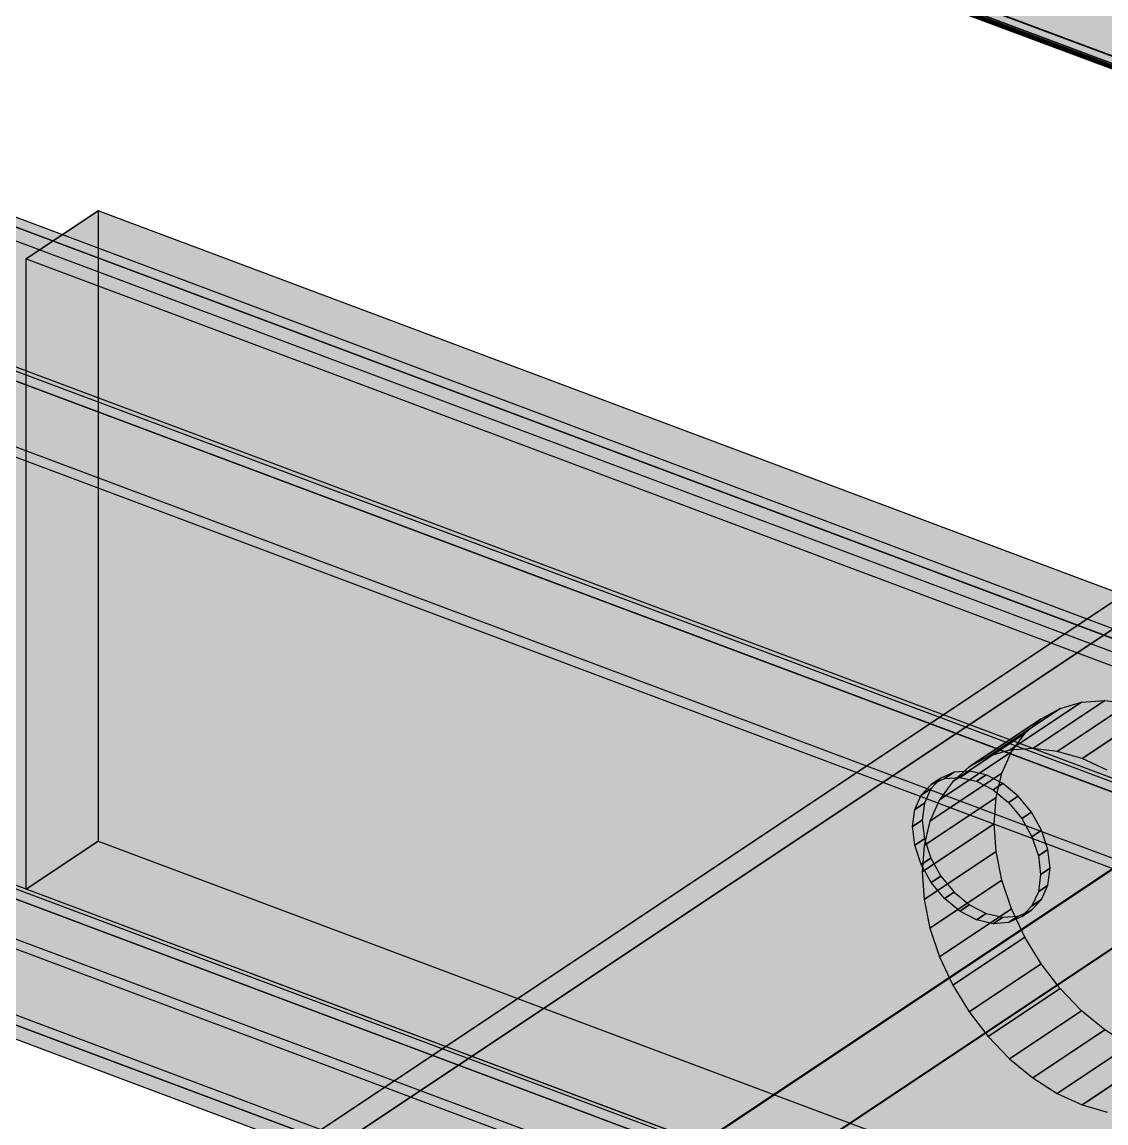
# Model space of a CAD drawing. Header units: millimetres. Extents: x 50 to 612415, y 2 to 4150.
# Drawn here: x 471015.6 to 471155.3, y 2335 to 2476.9 of the extents above; entities that cross this region are included whole.
import ezdxf

# ---------------------------------------------------------------- set-up
doc = ezdxf.new("R2010")
doc.units = ezdxf.units.MM
doc.layers.add('HATCH', color=8, linetype='Continuous', lineweight=9)
doc.layers.add('OUTLINE', color=7, linetype='Continuous', lineweight=25)

msp = doc.modelspace()

# ---------------------------------------------------------------- hatches: boundary and pattern name
at = {"layer": 'HATCH', "true_color": 0x617c87}
for points in [[(470350.029, 2701.013), (471929.636, 2108.661), (471928.399, 2107.836), (470348.792, 2700.189)], [(470348.792, 2700.189), (471928.399, 2107.836), (471911.08, 2096.291), (470331.474, 2688.643)], [(471928.399, 2106.051), (470348.792, 2698.403), (470331.474, 2686.858), (471911.08, 2094.505)], [(470332.711, 2687.682), (471912.317, 2095.33), (471911.08, 2094.505), (470331.474, 2686.858)], [(470624.077, 2686.589), (470610.054, 2677.241), (472079.439, 2126.221), (472093.462, 2135.57)], [(470611.164, 2675.486), (470625.186, 2684.834), (472092.352, 2134.647), (472078.329, 2125.299)], [(471923.381, 2081.361), (470321.647, 2682.011), (470320.41, 2681.186), (471922.144, 2080.536)], [(470409.984, 2592.43), (471867.207, 2045.972), (471849.888, 2034.426), (470392.666, 2580.885)], [(470393.903, 2591.53), (471851.125, 2045.071), (471849.888, 2044.246), (470392.666, 2590.705)], [(471868.444, 2045.011), (470411.221, 2591.47), (470409.984, 2590.645), (471867.207, 2044.186)], [(471867.207, 2044.186), (470409.984, 2590.645), (470392.666, 2579.099), (471849.888, 2032.641)], [(471851.125, 2035.251), (470393.903, 2581.709), (470392.666, 2580.885), (471849.888, 2034.426)], [(471141.967, 2378.735), (471139.832, 2379.84), (471138.595, 2379.015), (471140.73, 2377.911)], [(471145.664, 2375.038), (471143.956, 2377.098), (471142.719, 2376.273), (471144.427, 2374.214)], [(471134.001, 2366.787), (471135.709, 2364.727), (471134.472, 2363.903), (471132.764, 2365.962)], [(471137.698, 2363.09), (471139.832, 2361.985), (471138.595, 2361.16), (471136.461, 2362.265)]]:
    msp.add_hatch(color=145, dxfattribs=at).paths.add_polyline_path(points)
at = {"layer": 'HATCH', "true_color": 0x5b747f}
for points in [[(470350.029, 2691.193), (470350.029, 2701.013), (471929.636, 2108.661)], [(471928.399, 2107.836), (470348.792, 2700.189), (470348.792, 2690.368)], [(470348.792, 2698.403), (470348.792, 2700.189), (471928.399, 2107.836)], [(471928.399, 2106.051), (470348.792, 2698.403), (471928.399, 2107.836)], [(470599.076, 2692.379), (470608.991, 2676.698), (472078.524, 2125.623), (472088.439, 2133.868)], [(470609.918, 2677.317), (470600.003, 2692.998), (472089.366, 2134.486), (472079.451, 2126.242)], [(471131.586, 2374.005), (470340.446, 2684.655), (470350.029, 2691.193)], [(471131.867, 2376.21), (471131.586, 2374.005), (470350.029, 2691.193)], [(471132.69, 2378.055), (471131.867, 2376.21), (470350.029, 2691.193)], [(471134.001, 2379.412), (471132.69, 2378.055), (470350.029, 2691.193)], [(471135.709, 2380.19), (471134.001, 2379.412), (470350.029, 2691.193)], [(471137.698, 2380.336), (471135.709, 2380.19), (470350.029, 2691.193)], [(471139.832, 2379.84), (471137.698, 2380.336), (470350.029, 2691.193)], [(471139.832, 2379.84), (470350.029, 2691.193), (471929.636, 2108.661)], [(470348.792, 2690.368), (470339.209, 2683.83), (471130.349, 2373.18)], [(470348.792, 2690.368), (471130.349, 2373.18), (471130.63, 2375.386)], [(470348.792, 2690.368), (471130.63, 2375.386), (471131.453, 2377.23)], [(470348.792, 2690.368), (471131.453, 2377.23), (471132.764, 2378.587)], [(470348.792, 2690.368), (471132.764, 2378.587), (471134.472, 2379.366)], [(470348.792, 2690.368), (471134.472, 2379.366), (471136.461, 2379.512)], [(470348.792, 2690.368), (471136.461, 2379.512), (471138.595, 2379.015)], [(471928.399, 2107.836), (470348.792, 2690.368), (471138.595, 2379.015)], [(471911.08, 2096.291), (470331.474, 2688.643), (470331.474, 2686.858)], [(470332.711, 2682.326), (470332.711, 2687.682), (471912.317, 2089.973)], [(470332.711, 2687.682), (471912.317, 2095.33), (471912.317, 2089.973)], [(471911.08, 2089.149), (470331.474, 2686.858), (470331.474, 2681.501)], [(471911.08, 2089.149), (471911.08, 2094.505), (470331.474, 2686.858)], [(471911.08, 2096.291), (470331.474, 2686.858), (471911.08, 2094.505)], [(471132.764, 2365.962), (470339.209, 2683.83), (470973.658, 2428.636)], [(471132.764, 2365.962), (471131.453, 2368.302), (470339.209, 2683.83)], [(471131.453, 2368.302), (471130.63, 2370.764), (470339.209, 2683.83)], [(471130.63, 2370.764), (471130.349, 2373.18), (470339.209, 2683.83)], [(470974.895, 2429.461), (470340.446, 2684.655), (471134.001, 2366.787)], [(470340.446, 2684.655), (471132.69, 2369.127), (471134.001, 2366.787)], [(470340.446, 2684.655), (471131.867, 2371.589), (471132.69, 2369.127)], [(470340.446, 2684.655), (471131.586, 2374.005), (471131.867, 2371.589)], [(471923.381, 2081.361), (470321.647, 2682.011), (470332.711, 2679.647)], [(470332.711, 2679.647), (470332.711, 2682.326), (471912.317, 2089.973)], [(470331.474, 2678.823), (470320.41, 2681.186), (471922.144, 2080.536)], [(471911.08, 2089.149), (470331.474, 2681.501), (470331.474, 2678.823)], [(471912.317, 2089.973), (471912.317, 2087.295), (470332.711, 2679.647)], [(471912.317, 2087.295), (471923.381, 2081.361), (470332.711, 2679.647)], [(470331.474, 2678.823), (471911.08, 2086.47), (471911.08, 2089.149)], [(470331.474, 2678.823), (471922.144, 2080.536), (471911.08, 2086.47)], [(471868.444, 2045.011), (470411.221, 2591.47), (470411.221, 2605.754)], [(471868.444, 2059.295), (470411.221, 2605.754), (470645.02, 2525.846)], [(471868.444, 2059.295), (471868.444, 2045.011), (470411.221, 2605.754)], [(470409.984, 2604.929), (470409.984, 2590.645), (471867.207, 2044.186)], [(470643.783, 2525.021), (470409.984, 2604.929), (471867.207, 2058.47)], [(470409.984, 2604.929), (471867.207, 2044.186), (471867.207, 2058.47)], [(470393.903, 2591.53), (471851.125, 2045.071), (470393.903, 2582.691)], [(470409.984, 2590.645), (470409.984, 2592.43), (471867.207, 2045.972)], [(470392.666, 2581.867), (471849.888, 2044.246), (470392.666, 2590.705)], [(471867.207, 2044.186), (470409.984, 2590.645), (471867.207, 2045.972)], [(471851.125, 2035.251), (470393.903, 2581.709), (470393.903, 2582.691)], [(471851.125, 2036.233), (471851.125, 2035.251), (470393.903, 2582.691)], [(471851.125, 2045.071), (471851.125, 2036.233), (470393.903, 2582.691)], [(470392.666, 2581.867), (470392.666, 2580.885), (471849.888, 2034.426)], [(470392.666, 2581.867), (471849.888, 2034.426), (471849.888, 2035.408)], [(470392.666, 2581.867), (471849.888, 2035.408), (471849.888, 2044.246)], [(471849.888, 2034.426), (470392.666, 2580.885), (470392.666, 2579.099)], [(471849.888, 2034.426), (470392.666, 2579.099), (471849.888, 2032.641)], [(471868.444, 2059.295), (470645.02, 2525.846), (470974.895, 2402.143)], [(470973.658, 2401.318), (470643.783, 2525.021), (471867.207, 2058.47)], [(470975.599, 2429.096), (470974.895, 2429.461), (471134.001, 2366.787)], [(471132.764, 2365.962), (470973.658, 2428.636), (470974.362, 2428.272)], [(471132.764, 2365.962), (470974.362, 2428.272), (470975.019, 2427.731)], [(470976.256, 2428.556), (470975.599, 2429.096), (471134.001, 2366.787)], [(470976.819, 2427.876), (470976.256, 2428.556), (471134.001, 2366.787)], [(471132.764, 2365.962), (470975.019, 2427.731), (470975.582, 2427.052)], [(471132.764, 2365.962), (470975.582, 2427.052), (470976.015, 2426.279)], [(470977.252, 2427.104), (470976.819, 2427.876), (471134.001, 2366.787)], [(470977.524, 2426.292), (470977.252, 2427.104), (471134.001, 2366.787)], [(471132.764, 2365.962), (470976.015, 2426.279), (470976.287, 2425.467)], [(471132.764, 2365.962), (470976.287, 2425.467), (470976.379, 2424.67)], [(470977.616, 2425.494), (470977.524, 2426.292), (471134.001, 2366.787)], [(470977.524, 2424.767), (470977.616, 2425.494), (471134.001, 2366.787)], [(471132.764, 2365.962), (470976.287, 2423.942), (470976.015, 2423.333)], [(470976.256, 2423.453), (470976.819, 2423.71), (471134.001, 2366.787)], [(471132.764, 2365.962), (470976.379, 2424.67), (470976.287, 2423.942)], [(470976.819, 2423.71), (470977.252, 2424.158), (471134.001, 2366.787)], [(470977.252, 2424.158), (470977.524, 2424.767), (471134.001, 2366.787)], [(471132.764, 2365.962), (470974.362, 2422.58), (470973.658, 2422.744)], [(470973.658, 2422.744), (470973.658, 2407.21), (471303.533, 2283.507)], [(471134.472, 2363.903), (471132.764, 2365.962), (470973.658, 2422.744)], [(471136.461, 2362.265), (471134.472, 2363.903), (470973.658, 2422.744)], [(471138.595, 2361.16), (471136.461, 2362.265), (470973.658, 2422.744)], [(471138.595, 2361.16), (470973.658, 2422.744), (471633.408, 2159.804)], [(470973.658, 2422.744), (471303.533, 2283.507), (471633.408, 2159.804)], [(471132.764, 2365.962), (470975.019, 2422.629), (470974.362, 2422.58)], [(470974.895, 2423.569), (470975.599, 2423.405), (471134.001, 2366.787)], [(471304.77, 2284.332), (470974.895, 2408.035), (470974.895, 2423.569)], [(470974.895, 2423.569), (471134.001, 2366.787), (471135.709, 2364.727)], [(470974.895, 2423.569), (471135.709, 2364.727), (471137.698, 2363.09)], [(470974.895, 2423.569), (471137.698, 2363.09), (471139.832, 2361.985)], [(471634.645, 2160.629), (470974.895, 2423.569), (471139.832, 2361.985)], [(471634.645, 2160.629), (471304.77, 2284.332), (470974.895, 2423.569)], [(471132.764, 2365.962), (470975.582, 2422.885), (470975.019, 2422.629)], [(471132.764, 2365.962), (470976.015, 2423.333), (470975.582, 2422.885)], [(470975.599, 2423.405), (470976.256, 2423.453), (471134.001, 2366.787)], [(470973.658, 2407.21), (470974.362, 2406.846), (471303.533, 2283.507)], [(470974.362, 2406.846), (470975.019, 2406.305), (471303.533, 2283.507)], [(471304.77, 2284.332), (470975.599, 2407.67), (470974.895, 2408.035)], [(471304.77, 2284.332), (470976.256, 2407.13), (470975.599, 2407.67)], [(471304.77, 2284.332), (470976.819, 2406.45), (470976.256, 2407.13)], [(470975.019, 2406.305), (470975.582, 2405.626), (471303.533, 2283.507)], [(470975.582, 2405.626), (470976.015, 2404.853), (471303.533, 2283.507)], [(471304.77, 2284.332), (470977.252, 2405.678), (470976.819, 2406.45)], [(471304.77, 2284.332), (470977.524, 2404.866), (470977.252, 2405.678)], [(470976.015, 2404.853), (470976.287, 2404.041), (471303.533, 2283.507)], [(470976.287, 2404.041), (470976.379, 2403.244), (471300.811, 2281.582)], [(470976.287, 2404.041), (471300.811, 2281.582), (471300.904, 2282.309)], [(470976.287, 2404.041), (471300.904, 2282.309), (471301.176, 2282.918)], [(470976.287, 2404.041), (471301.176, 2282.918), (471301.609, 2283.366)], [(470976.287, 2404.041), (471301.609, 2283.366), (471302.172, 2283.623)], [(470976.287, 2404.041), (471302.172, 2283.623), (471302.829, 2283.671)], [(470976.287, 2404.041), (471302.829, 2283.671), (471303.533, 2283.507)], [(471302.048, 2282.406), (470977.616, 2404.068), (470977.524, 2404.866)], [(471302.141, 2283.134), (471302.048, 2282.406), (470977.524, 2404.866)], [(471302.413, 2283.743), (471302.141, 2283.134), (470977.524, 2404.866)], [(471302.846, 2284.191), (471302.413, 2283.743), (470977.524, 2404.866)], [(471303.409, 2284.447), (471302.846, 2284.191), (470977.524, 2404.866)], [(471304.066, 2284.496), (471303.409, 2284.447), (470977.524, 2404.866)], [(471304.77, 2284.332), (471304.066, 2284.496), (470977.524, 2404.866)], [(470977.524, 2403.341), (470977.616, 2404.068), (471302.141, 2281.609)], [(470977.616, 2404.068), (471302.048, 2282.406), (471302.141, 2281.609)], [(471300.904, 2280.784), (470976.287, 2402.516), (470976.015, 2401.907)], [(471300.904, 2280.784), (470976.379, 2403.244), (470976.287, 2402.516)], [(471300.904, 2280.784), (471300.811, 2281.582), (470976.379, 2403.244)], [(470976.819, 2402.284), (470977.252, 2402.732), (471302.141, 2281.609)], [(470977.252, 2402.732), (470977.524, 2403.341), (471302.141, 2281.609)], [(471300.904, 2280.784), (470974.362, 2401.154), (470973.658, 2401.318)], [(471301.609, 2279.2), (471301.176, 2279.972), (470973.658, 2401.318)], [(471302.172, 2278.52), (471301.609, 2279.2), (470973.658, 2401.318)], [(471301.176, 2279.972), (471300.904, 2280.784), (470973.658, 2401.318)], [(471302.829, 2277.98), (471302.172, 2278.52), (470973.658, 2401.318)], [(471303.533, 2277.615), (471302.829, 2277.98), (470973.658, 2401.318)], [(471303.533, 2277.615), (470973.658, 2401.318), (471867.207, 2058.47)], [(471300.904, 2280.784), (470975.019, 2401.203), (470974.362, 2401.154)], [(470974.895, 2402.143), (470975.599, 2401.979), (471302.141, 2281.609)], [(470974.895, 2402.143), (471302.413, 2280.797), (471302.846, 2280.024)], [(470974.895, 2402.143), (471302.846, 2280.024), (471303.409, 2279.345)], [(470974.895, 2402.143), (471302.141, 2281.609), (471302.413, 2280.797)], [(470974.895, 2402.143), (471303.409, 2279.345), (471304.066, 2278.804)], [(470974.895, 2402.143), (471304.066, 2278.804), (471304.77, 2278.44)], [(471868.444, 2059.295), (470974.895, 2402.143), (471304.77, 2278.44)], [(471300.904, 2280.784), (470975.582, 2401.459), (470975.019, 2401.203)], [(471300.904, 2280.784), (470976.015, 2401.907), (470975.582, 2401.459)], [(470975.599, 2401.979), (470976.256, 2402.027), (471302.141, 2281.609)], [(470976.256, 2402.027), (470976.819, 2402.284), (471302.141, 2281.609)], [(471141.967, 2378.735), (471139.832, 2379.84), (471929.636, 2108.661)], [(471928.399, 2107.836), (471138.595, 2379.015), (471140.73, 2377.911)], [(471143.956, 2377.098), (471141.967, 2378.735), (471929.636, 2108.661)], [(471928.399, 2107.836), (471140.73, 2377.911), (471142.719, 2376.273)], [(471145.664, 2375.038), (471143.956, 2377.098), (471929.636, 2108.661)], [(471928.399, 2107.836), (471142.719, 2376.273), (471144.427, 2374.214)], [(471131.586, 2374.005), (471131.867, 2371.589), (471130.63, 2370.764), (471130.349, 2373.18)], [(471928.399, 2107.836), (471144.427, 2374.214), (471145.737, 2371.873)], [(471146.974, 2372.698), (471145.664, 2375.038), (471929.636, 2108.661)], [(471147.798, 2370.236), (471146.974, 2372.698), (471929.636, 2108.661)], [(471928.399, 2107.836), (471145.737, 2371.873), (471146.561, 2369.411)], [(471148.079, 2367.82), (471147.798, 2370.236), (471146.561, 2369.411), (471146.842, 2366.995)], [(471148.079, 2367.82), (471147.798, 2370.236), (471929.636, 2108.661)], [(471928.399, 2107.836), (471146.561, 2369.411), (471146.842, 2366.995)], [(471928.399, 2107.836), (471146.842, 2366.995), (471146.561, 2364.79)], [(471147.798, 2365.615), (471148.079, 2367.82), (471929.636, 2108.661)], [(471146.974, 2363.771), (471147.798, 2365.615), (471929.636, 2108.661)], [(471928.399, 2107.836), (471146.561, 2364.79), (471145.737, 2362.946)], [(471145.737, 2362.946), (471144.427, 2361.588), (471300.811, 2303.008)], [(471302.048, 2303.832), (471145.664, 2362.413), (471146.974, 2363.771)], [(471145.737, 2362.946), (471300.811, 2303.008), (471300.904, 2303.735)], [(471145.737, 2362.946), (471300.904, 2303.735), (471301.176, 2304.344)], [(471145.737, 2362.946), (471301.176, 2304.344), (471301.609, 2304.792)], [(471145.737, 2362.946), (471301.609, 2304.792), (471302.172, 2305.049)], [(471145.737, 2362.946), (471302.172, 2305.049), (471302.829, 2305.097)], [(471145.737, 2362.946), (471302.829, 2305.097), (471303.533, 2304.933)], [(471928.399, 2107.836), (471145.737, 2362.946), (471303.533, 2304.933)], [(471302.141, 2304.56), (471302.048, 2303.832), (471146.974, 2363.771)], [(471302.413, 2305.169), (471302.141, 2304.56), (471146.974, 2363.771)], [(471302.846, 2305.617), (471302.413, 2305.169), (471146.974, 2363.771)], [(471303.409, 2305.873), (471302.846, 2305.617), (471146.974, 2363.771)], [(471304.066, 2305.922), (471303.409, 2305.873), (471146.974, 2363.771)], [(471304.77, 2305.758), (471304.066, 2305.922), (471146.974, 2363.771)], [(471304.77, 2305.758), (471146.974, 2363.771), (471929.636, 2108.661)], [(471139.832, 2361.985), (471141.967, 2361.489), (471302.141, 2303.035)], [(471139.832, 2361.985), (471302.413, 2302.223), (471302.846, 2301.45)], [(471139.832, 2361.985), (471302.846, 2301.45), (471303.409, 2300.771)], [(471139.832, 2361.985), (471302.141, 2303.035), (471302.413, 2302.223)], [(471139.832, 2361.985), (471303.409, 2300.771), (471304.066, 2300.23)], [(471139.832, 2361.985), (471304.066, 2300.23), (471304.77, 2299.866)], [(471634.645, 2160.629), (471139.832, 2361.985), (471304.77, 2299.866)], [(471141.967, 2361.489), (471143.956, 2361.635), (471302.141, 2303.035)], [(471300.904, 2302.21), (471144.427, 2361.588), (471142.719, 2360.81)], [(471143.956, 2361.635), (471145.664, 2362.413), (471302.141, 2303.035)], [(471300.904, 2302.21), (471300.811, 2303.008), (471144.427, 2361.588)], [(471145.664, 2362.413), (471302.048, 2303.832), (471302.141, 2303.035)], [(471300.904, 2302.21), (471140.73, 2360.664), (471138.595, 2361.16)], [(471301.609, 2300.626), (471301.176, 2301.398), (471138.595, 2361.16)], [(471302.172, 2299.946), (471301.609, 2300.626), (471138.595, 2361.16)], [(471301.176, 2301.398), (471300.904, 2302.21), (471138.595, 2361.16)], [(471302.829, 2299.406), (471302.172, 2299.946), (471138.595, 2361.16)], [(471303.533, 2299.041), (471302.829, 2299.406), (471138.595, 2361.16)], [(471303.533, 2299.041), (471138.595, 2361.16), (471633.408, 2159.804)], [(471300.904, 2302.21), (471142.719, 2360.81), (471140.73, 2360.664)]]:
    msp.add_hatch(color=147, dxfattribs=at).paths.add_polyline_path(points)
at = {"layer": 'HATCH', "true_color": 0x5a737e}
for points in [[(470608.991, 2676.698), (470609.211, 2676.383), (472078.333, 2125.462), (472078.524, 2125.623)], [(470609.932, 2677.297), (470609.918, 2677.317), (472079.451, 2126.242), (472079.439, 2126.232)], [(470609.997, 2677.242), (470609.98, 2677.251), (472079.418, 2126.212), (472079.417, 2126.209)], [(470609.983, 2675.649), (470610.251, 2675.499), (472077.97, 2125.105), (472077.994, 2125.145)]]:
    msp.add_hatch(color=147, dxfattribs=at).paths.add_polyline_path(points)
at = {"layer": 'HATCH', "true_color": 0x58717b}
for points in [[(470609.211, 2676.383), (470609.455, 2676.098), (472078.178, 2125.326), (472078.333, 2125.462)], [(470609.947, 2677.279), (470609.932, 2677.297), (472079.439, 2126.232), (472079.43, 2126.223)], [(470609.98, 2677.251), (470609.964, 2677.264), (472079.423, 2126.216), (472079.418, 2126.212)], [(470609.715, 2675.85), (470609.983, 2675.649), (472077.994, 2125.145), (472078.064, 2125.219)], [(471131.867, 2376.21), (471131.586, 2374.005), (471130.349, 2373.18), (471130.63, 2375.386)], [(471147.798, 2365.615), (471148.079, 2367.82), (471146.842, 2366.995), (471146.561, 2364.79)]]:
    msp.add_hatch(color=147, dxfattribs=at).paths.add_polyline_path(points)
at = {"layer": 'HATCH', "true_color": 0x566e78}
for points in [[(470609.964, 2677.264), (470609.947, 2677.279), (472079.43, 2126.223), (472079.423, 2126.216)], [(470609.455, 2676.098), (470609.715, 2675.85), (472078.064, 2125.219), (472078.178, 2125.326)]]:
    msp.add_hatch(color=147, dxfattribs=at).paths.add_polyline_path(points)
at = {"layer": 'HATCH', "true_color": 0x5c7580}
for points in [[(470610.013, 2677.236), (470609.997, 2677.242), (472079.417, 2126.209), (472079.418, 2126.209)], [(470610.251, 2675.499), (470610.511, 2675.406), (472077.993, 2125.101), (472077.97, 2125.105)]]:
    msp.add_hatch(color=147, dxfattribs=at).paths.add_polyline_path(points)
at = {"layer": 'HATCH', "true_color": 0x5e7883}
for points in [[(470610.028, 2677.234), (470610.013, 2677.236), (472079.418, 2126.209), (472079.423, 2126.211)], [(470610.511, 2675.406), (470610.754, 2675.373), (472078.062, 2125.132), (472077.993, 2125.101)]]:
    msp.add_hatch(color=155, dxfattribs=at).paths.add_polyline_path(points)
at = {"layer": 'HATCH', "true_color": 0x5f7985}
for points in [[(470610.042, 2677.235), (470610.028, 2677.234), (472079.423, 2126.211), (472079.43, 2126.215)], [(470610.754, 2675.373), (470610.974, 2675.399), (472078.175, 2125.199), (472078.062, 2125.132)]]:
    msp.add_hatch(color=155, dxfattribs=at).paths.add_polyline_path(points)
at = {"layer": 'HATCH', "true_color": 0x607b86}
for points in [[(470610.054, 2677.241), (470610.042, 2677.235), (472079.43, 2126.215), (472079.439, 2126.221)], [(470610.974, 2675.399), (470611.164, 2675.486), (472078.329, 2125.299), (472078.175, 2125.199)], [(471139.832, 2379.84), (471137.698, 2380.336), (471136.461, 2379.512), (471138.595, 2379.015)], [(471139.832, 2361.985), (471141.967, 2361.489), (471140.73, 2360.664), (471138.595, 2361.16)]]:
    msp.add_hatch(color=155, dxfattribs=at).paths.add_polyline_path(points)
at = {"layer": 'HATCH', "true_color": 0x46848e}
for points in [[(470947.474, 2218.386), (470947.474, 2263.024), (471239.413, 2457.65), (471239.413, 2413.013)], [(470949.123, 2260.62), (470949.123, 2219.553), (471241.063, 2414.18), (471241.063, 2455.246)], [(470980.462, 2250.654), (470980.462, 2206.016), (471272.401, 2400.642), (471272.401, 2445.28)], [(470978.812, 2208.42), (470978.812, 2249.487), (471270.752, 2444.113), (471270.752, 2403.046)]]:
    msp.add_hatch(color=145, dxfattribs=at).paths.add_polyline_path(points)
at = {"layer": 'HATCH', "true_color": 0x468f99}
for points in [[(470947.474, 2263.024), (470980.462, 2250.654), (471272.401, 2445.28), (471239.413, 2457.65)], [(470978.812, 2249.487), (470949.123, 2260.62), (471241.063, 2455.246), (471270.752, 2444.113)], [(470949.123, 2219.553), (470978.812, 2208.42), (471270.752, 2403.046), (471241.063, 2414.18)], [(470980.462, 2206.016), (470947.474, 2218.386), (471239.413, 2413.013), (471272.401, 2400.642)]]:
    msp.add_hatch(color=135, dxfattribs=at).paths.add_polyline_path(points)
at = {"layer": 'HATCH', "true_color": 0xbda27d}
msp.add_hatch(color=33, dxfattribs=at).paths.add_polyline_path([(471016.129, 2365.123), (471016.129, 2446.363), (471025.407, 2452.549), (471025.407, 2371.308)])
at = {"layer": 'HATCH', "true_color": 0xccae87}
for points in [[(471016.129, 2446.363), (471288.276, 2344.308), (471297.554, 2350.494), (471025.407, 2452.549)], [(471288.276, 2263.068), (471016.129, 2365.123), (471025.407, 2371.308), (471297.554, 2269.253)]]:
    msp.add_hatch(color=43, dxfattribs=at).paths.add_polyline_path(points)
at = {"layer": 'HATCH', "true_color": 0xc0a47f}
for points in [[(471025.407, 2452.549), (471025.407, 2371.308), (471152.12, 2389.207)], [(471025.407, 2452.549), (471152.12, 2389.207), (471155.109, 2389.427)], [(471025.407, 2452.549), (471155.109, 2389.427), (471158.255, 2389.064)], [(471025.407, 2452.549), (471158.255, 2389.064), (471161.48, 2388.13)], [(471025.407, 2452.549), (471161.48, 2388.13), (471164.706, 2386.646)], [(471297.554, 2350.494), (471025.407, 2452.549), (471164.706, 2386.646)], [(471142.843, 2383.022), (471016.129, 2365.123), (471016.129, 2446.363)], [(471145.832, 2383.241), (471142.843, 2383.022), (471016.129, 2446.363)], [(471148.978, 2382.879), (471145.832, 2383.241), (471016.129, 2446.363)], [(471152.203, 2381.945), (471148.978, 2382.879), (471016.129, 2446.363)], [(471155.428, 2380.46), (471152.203, 2381.945), (471016.129, 2446.363)], [(471155.428, 2380.46), (471016.129, 2446.363), (471288.276, 2344.308)], [(471025.407, 2371.308), (471149.362, 2388.412), (471152.12, 2389.207)], [(471025.407, 2371.308), (471146.902, 2387.06), (471149.362, 2388.412)], [(471025.407, 2371.308), (471144.801, 2385.185), (471146.902, 2387.06)], [(471025.407, 2371.308), (471143.11, 2382.832), (471144.801, 2385.185)], [(471142.843, 2383.022), (471140.084, 2382.227), (471016.129, 2365.123)], [(471025.407, 2371.308), (471141.872, 2380.061), (471143.11, 2382.832)], [(471140.084, 2382.227), (471137.624, 2380.875), (471016.129, 2365.123)], [(471137.624, 2380.875), (471135.523, 2378.999), (471016.129, 2365.123)], [(471025.407, 2371.308), (471141.117, 2376.939), (471141.872, 2380.061)], [(471135.523, 2378.999), (471133.833, 2376.647), (471016.129, 2365.123)], [(471025.407, 2371.308), (471140.863, 2373.542), (471141.117, 2376.939)], [(471133.833, 2376.647), (471132.595, 2373.876), (471016.129, 2365.123)], [(471132.595, 2373.876), (471131.839, 2370.754), (471016.129, 2365.123)], [(471141.117, 2369.956), (471140.863, 2373.542), (471025.407, 2371.308)], [(471025.407, 2371.308), (471146.902, 2355.496), (471144.801, 2358.947)], [(471025.407, 2371.308), (471149.362, 2352.299), (471146.902, 2355.496)], [(471144.801, 2358.947), (471143.11, 2362.567), (471025.407, 2371.308)], [(471025.407, 2371.308), (471152.12, 2349.435), (471149.362, 2352.299)], [(471143.11, 2362.567), (471141.872, 2366.267), (471025.407, 2371.308)], [(471025.407, 2371.308), (471155.109, 2346.974), (471152.12, 2349.435)], [(471141.872, 2366.267), (471141.117, 2369.956), (471025.407, 2371.308)], [(471025.407, 2371.308), (471158.255, 2344.977), (471155.109, 2346.974)], [(471025.407, 2371.308), (471297.554, 2269.253), (471158.255, 2344.977)], [(471131.839, 2370.754), (471131.586, 2367.357), (471016.129, 2365.123)], [(471016.129, 2365.123), (471131.586, 2367.357), (471131.839, 2363.771)], [(471135.523, 2352.762), (471137.624, 2349.311), (471016.129, 2365.123)], [(471137.624, 2349.311), (471140.084, 2346.114), (471016.129, 2365.123)], [(471016.129, 2365.123), (471133.833, 2356.382), (471135.523, 2352.762)], [(471140.084, 2346.114), (471142.843, 2343.25), (471016.129, 2365.123)], [(471016.129, 2365.123), (471132.595, 2360.082), (471133.833, 2356.382)], [(471142.843, 2343.25), (471145.832, 2340.789), (471016.129, 2365.123)], [(471016.129, 2365.123), (471131.839, 2363.771), (471132.595, 2360.082)], [(471145.832, 2340.789), (471148.978, 2338.791), (471016.129, 2365.123)], [(471148.978, 2338.791), (471288.276, 2263.068), (471016.129, 2365.123)], [(471148.978, 2338.791), (471152.203, 2337.307), (471288.276, 2263.068)], [(471152.203, 2337.307), (471155.428, 2336.372), (471288.276, 2263.068)]]:
    msp.add_hatch(color=33, dxfattribs=at).paths.add_polyline_path(points)
at = {"layer": 'HATCH', "true_color": 0xc1a580}
msp.add_hatch(color=33, dxfattribs=at).paths.add_polyline_path([(471140.084, 2382.227), (471137.624, 2380.875), (471146.902, 2387.06), (471149.362, 2388.412)])
at = {"layer": 'HATCH', "true_color": 0xc4a882}
msp.add_hatch(color=43, dxfattribs=at).paths.add_polyline_path([(471142.843, 2383.022), (471140.084, 2382.227), (471149.362, 2388.412), (471152.12, 2389.207)])
at = {"layer": 'HATCH', "true_color": 0xc7aa84}
msp.add_hatch(color=43, dxfattribs=at).paths.add_polyline_path([(471145.832, 2383.241), (471142.843, 2383.022), (471152.12, 2389.207), (471155.109, 2389.427)])
at = {"layer": 'HATCH', "true_color": 0xc9ac85}
msp.add_hatch(color=43, dxfattribs=at).paths.add_polyline_path([(471148.978, 2382.879), (471145.832, 2383.241), (471155.109, 2389.427), (471158.255, 2389.064)])
at = {"layer": 'HATCH', "true_color": 0xcbad87}
for points in [[(471152.203, 2381.945), (471148.978, 2382.879), (471158.255, 2389.064), (471161.48, 2388.13)], [(471152.203, 2337.307), (471155.428, 2336.372), (471164.706, 2342.558), (471161.48, 2343.492)]]:
    msp.add_hatch(color=43, dxfattribs=at).paths.add_polyline_path(points)
at = {"layer": 'HATCH', "true_color": 0xbea27e}
msp.add_hatch(color=33, dxfattribs=at).paths.add_polyline_path([(471137.624, 2380.875), (471135.523, 2378.999), (471144.801, 2385.185), (471146.902, 2387.06)])
at = {"layer": 'HATCH', "true_color": 0xccaf87}
for points in [[(471155.428, 2380.46), (471152.203, 2381.945), (471161.48, 2388.13), (471164.706, 2386.646)], [(471140.084, 2346.114), (471142.843, 2343.25), (471152.12, 2349.435), (471149.362, 2352.299)], [(471148.978, 2338.791), (471152.203, 2337.307), (471161.48, 2343.492), (471158.255, 2344.977)]]:
    msp.add_hatch(color=43, dxfattribs=at).paths.add_polyline_path(points)
at = {"layer": 'HATCH', "true_color": 0xba9f7c}
msp.add_hatch(color=33, dxfattribs=at).paths.add_polyline_path([(471135.523, 2378.999), (471133.833, 2376.647), (471143.11, 2382.832), (471144.801, 2385.185)])
at = {"layer": 'HATCH', "true_color": 0xb79c79}
msp.add_hatch(color=33, dxfattribs=at).paths.add_polyline_path([(471133.833, 2376.647), (471132.595, 2373.876), (471141.872, 2380.061), (471143.11, 2382.832)])
at = {"layer": 'HATCH', "true_color": 0xb89d7a}
msp.add_hatch(color=33, dxfattribs=at).paths.add_polyline_path([(471132.595, 2373.876), (471131.839, 2370.754), (471141.117, 2376.939), (471141.872, 2380.061)])
at = {"layer": 'HATCH', "true_color": 0x5c7681}
for points in [[(471135.709, 2380.19), (471134.001, 2379.412), (471132.764, 2378.587), (471134.472, 2379.366)], [(471143.956, 2361.635), (471145.664, 2362.413), (471144.427, 2361.588), (471142.719, 2360.81)]]:
    msp.add_hatch(color=155, dxfattribs=at).paths.add_polyline_path(points)
at = {"layer": 'HATCH', "true_color": 0x5f7984}
for points in [[(471137.698, 2380.336), (471135.709, 2380.19), (471134.472, 2379.366), (471136.461, 2379.512)], [(471141.967, 2361.489), (471143.956, 2361.635), (471142.719, 2360.81), (471140.73, 2360.664)]]:
    msp.add_hatch(color=155, dxfattribs=at).paths.add_polyline_path(points)
at = {"layer": 'HATCH', "true_color": 0x5a737d}
for points in [[(471134.001, 2379.412), (471132.69, 2378.055), (471131.453, 2377.23), (471132.764, 2378.587)], [(471145.664, 2362.413), (471146.974, 2363.771), (471145.737, 2362.946), (471144.427, 2361.588)]]:
    msp.add_hatch(color=147, dxfattribs=at).paths.add_polyline_path(points)
at = {"layer": 'HATCH', "true_color": 0x617c88}
for points in [[(471143.956, 2377.098), (471141.967, 2378.735), (471140.73, 2377.911), (471142.719, 2376.273)], [(471135.709, 2364.727), (471137.698, 2363.09), (471136.461, 2362.265), (471134.472, 2363.903)]]:
    msp.add_hatch(color=145, dxfattribs=at).paths.add_polyline_path(points)
at = {"layer": 'HATCH', "true_color": 0x576f79}
for points in [[(471132.69, 2378.055), (471131.867, 2376.21), (471130.63, 2375.386), (471131.453, 2377.23)], [(471146.974, 2363.771), (471147.798, 2365.615), (471146.561, 2364.79), (471145.737, 2362.946)]]:
    msp.add_hatch(color=147, dxfattribs=at).paths.add_polyline_path(points)
at = {"layer": 'HATCH', "true_color": 0xbba07c}
msp.add_hatch(color=33, dxfattribs=at).paths.add_polyline_path([(471131.839, 2370.754), (471131.586, 2367.357), (471140.863, 2373.542), (471141.117, 2376.939)])
at = {"layer": 'HATCH', "true_color": 0x607a85}
for points in [[(471146.974, 2372.698), (471145.664, 2375.038), (471144.427, 2374.214), (471145.737, 2371.873)], [(471132.69, 2369.127), (471134.001, 2366.787), (471132.764, 2365.962), (471131.453, 2368.302)]]:
    msp.add_hatch(color=155, dxfattribs=at).paths.add_polyline_path(points)
at = {"layer": 'HATCH', "true_color": 0xbfa37e}
msp.add_hatch(color=33, dxfattribs=at).paths.add_polyline_path([(471131.586, 2367.357), (471131.839, 2363.771), (471141.117, 2369.956), (471140.863, 2373.542)])
at = {"layer": 'HATCH', "true_color": 0x5e7783}
for points in [[(471147.798, 2370.236), (471146.974, 2372.698), (471145.737, 2371.873), (471146.561, 2369.411)], [(471131.867, 2371.589), (471132.69, 2369.127), (471131.453, 2368.302), (471130.63, 2370.764)]]:
    msp.add_hatch(color=155, dxfattribs=at).paths.add_polyline_path(points)
at = {"layer": 'HATCH', "true_color": 0xc2a681}
msp.add_hatch(color=43, dxfattribs=at).paths.add_polyline_path([(471131.839, 2363.771), (471132.595, 2360.082), (471141.872, 2366.267), (471141.117, 2369.956)])
at = {"layer": 'HATCH', "true_color": 0xc5a883}
msp.add_hatch(color=43, dxfattribs=at).paths.add_polyline_path([(471132.595, 2360.082), (471133.833, 2356.382), (471143.11, 2362.567), (471141.872, 2366.267)])
at = {"layer": 'HATCH', "true_color": 0xc8ab84}
msp.add_hatch(color=43, dxfattribs=at).paths.add_polyline_path([(471133.833, 2356.382), (471135.523, 2352.762), (471144.801, 2358.947), (471143.11, 2362.567)])
at = {"layer": 'HATCH', "true_color": 0xcaac86}
msp.add_hatch(color=43, dxfattribs=at).paths.add_polyline_path([(471135.523, 2352.762), (471137.624, 2349.311), (471146.902, 2355.496), (471144.801, 2358.947)])
at = {"layer": 'HATCH', "true_color": 0xcbae87}
msp.add_hatch(color=43, dxfattribs=at).paths.add_polyline_path([(471137.624, 2349.311), (471140.084, 2346.114), (471149.362, 2352.299), (471146.902, 2355.496)])
at = {"layer": 'HATCH', "true_color": 0xcdaf88}
for points in [[(471142.843, 2343.25), (471145.832, 2340.789), (471155.109, 2346.974), (471152.12, 2349.435)], [(471145.832, 2340.789), (471148.978, 2338.791), (471158.255, 2344.977), (471155.109, 2346.974)]]:
    msp.add_hatch(color=43, dxfattribs=at).paths.add_polyline_path(points)

# ---------------------------------------------------------------- linework, layer by layer
at = {"layer": 'OUTLINE', "color": 139, "true_color": 0x42544a}
for p, q in [((470350.029, 2701.013), (471929.636, 2108.661)), ((470350.029, 2701.013), (471929.636, 2108.661)), ((471928.399, 2107.836), (470348.792, 2700.189)), ((470348.792, 2700.189), (471928.399, 2107.836)), ((471928.399, 2107.836), (470348.792, 2700.189)), ((470348.792, 2700.189), (471928.399, 2107.836)), ((471928.399, 2106.051), (470348.792, 2698.403)), ((471928.399, 2106.051), (470348.792, 2698.403)), ((471911.08, 2096.291), (470331.474, 2688.643)), ((471911.08, 2096.291), (470331.474, 2688.643)), ((470332.711, 2687.682), (471912.317, 2095.33)), ((470332.711, 2687.682), (471912.317, 2095.33)), ((470331.474, 2686.858), (471911.08, 2094.505)), ((471911.08, 2094.505), (470331.474, 2686.858)), ((471911.08, 2094.505), (470331.474, 2686.858)), ((470331.474, 2686.858), (471911.08, 2094.505)), ((471923.381, 2081.361), (470321.647, 2682.011)), ((471923.381, 2081.361), (470321.647, 2682.011)), ((470320.41, 2681.186), (471922.144, 2080.536)), ((470320.41, 2681.186), (471922.144, 2080.536)), ((472078.524, 2125.623), (470608.991, 2676.698)), ((470608.991, 2676.698), (472078.524, 2125.623)), ((472078.333, 2125.462), (470609.211, 2676.383)), ((470609.211, 2676.383), (472078.333, 2125.462)), ((470609.918, 2677.317), (472079.451, 2126.242)), ((472079.451, 2126.242), (470609.918, 2677.317)), ((470609.932, 2677.297), (472079.439, 2126.232)), ((472079.439, 2126.232), (470609.932, 2677.297)), ((470609.947, 2677.279), (472079.43, 2126.223)), ((472079.43, 2126.223), (470609.947, 2677.279)), ((470609.964, 2677.264), (472079.423, 2126.216)), ((472079.423, 2126.216), (470609.964, 2677.264)), ((470609.98, 2677.251), (472079.418, 2126.212)), ((472079.418, 2126.212), (470609.98, 2677.251)), ((470609.997, 2677.242), (472079.417, 2126.209)), ((472079.417, 2126.209), (470609.997, 2677.242)), ((470610.013, 2677.236), (472079.418, 2126.209)), ((472079.418, 2126.209), (470610.013, 2677.236)), ((470610.028, 2677.234), (472079.423, 2126.211)), ((472079.423, 2126.211), (470610.028, 2677.234)), ((470610.042, 2677.235), (472079.43, 2126.215)), ((472079.43, 2126.215), (470610.042, 2677.235)), ((470610.054, 2677.241), (472079.439, 2126.221)), ((472079.439, 2126.221), (470610.054, 2677.241)), ((472078.178, 2125.326), (470609.455, 2676.098)), ((470609.455, 2676.098), (472078.178, 2125.326)), ((472078.064, 2125.219), (470609.715, 2675.85)), ((470609.715, 2675.85), (472078.064, 2125.219)), ((472077.994, 2125.145), (470609.983, 2675.649)), ((470609.983, 2675.649), (472077.994, 2125.145)), ((472077.97, 2125.105), (470610.251, 2675.499)), ((470610.251, 2675.499), (472077.97, 2125.105)), ((472077.993, 2125.101), (470610.511, 2675.406)), ((470610.511, 2675.406), (472077.993, 2125.101)), ((472078.062, 2125.132), (470610.754, 2675.373)), ((470610.754, 2675.373), (472078.062, 2125.132)), ((472078.175, 2125.199), (470610.974, 2675.399)), ((470610.974, 2675.399), (472078.175, 2125.199)), ((472078.329, 2125.299), (470611.164, 2675.486)), ((470611.164, 2675.486), (472078.329, 2125.299)), ((470393.903, 2591.53), (471851.125, 2045.071)), ((470393.903, 2591.53), (471851.125, 2045.071)), ((470409.984, 2592.43), (471867.207, 2045.972)), ((470409.984, 2592.43), (471867.207, 2045.972)), ((471868.444, 2045.011), (470411.221, 2591.47)), ((471868.444, 2045.011), (470411.221, 2591.47)), ((471849.888, 2044.246), (470392.666, 2590.705)), ((471849.888, 2044.246), (470392.666, 2590.705)), ((470409.984, 2590.645), (471867.207, 2044.186)), ((470409.984, 2590.645), (471867.207, 2044.186)), ((471867.207, 2044.186), (470409.984, 2590.645)), ((471867.207, 2044.186), (470409.984, 2590.645)), ((471851.125, 2035.251), (470393.903, 2581.709)), ((471851.125, 2035.251), (470393.903, 2581.709)), ((471849.888, 2034.426), (470392.666, 2580.885)), ((470392.666, 2580.885), (471849.888, 2034.426)), ((471849.888, 2034.426), (470392.666, 2580.885)), ((470392.666, 2580.885), (471849.888, 2034.426)), ((470392.666, 2579.099), (471849.888, 2032.641)), ((470392.666, 2579.099), (471849.888, 2032.641)), ((470947.474, 2263.024), (471239.413, 2457.65)), ((471239.413, 2457.65), (470947.474, 2263.024)), ((471241.063, 2455.246), (470949.123, 2260.62)), ((470949.123, 2260.62), (471241.063, 2455.246)), ((471016.129, 2446.363), (471025.407, 2452.549)), ((471025.407, 2452.549), (471016.129, 2446.363)), ((471025.407, 2452.549), (471025.407, 2371.308)), ((471025.407, 2452.549), (471025.407, 2371.308)), ((471297.554, 2350.494), (471025.407, 2452.549)), ((471297.554, 2350.494), (471025.407, 2452.549)), ((471016.129, 2365.123), (471016.129, 2446.363)), ((471016.129, 2365.123), (471016.129, 2446.363)), ((471016.129, 2446.363), (471288.276, 2344.308)), ((471016.129, 2446.363), (471288.276, 2344.308)), ((471272.401, 2445.28), (470980.462, 2250.654)), ((470980.462, 2250.654), (471272.401, 2445.28)), ((470978.812, 2249.487), (471270.752, 2444.113)), ((471270.752, 2444.113), (470978.812, 2249.487)), ((471241.063, 2414.18), (470949.123, 2219.553)), ((470949.123, 2219.553), (471241.063, 2414.18)), ((470947.474, 2218.386), (471239.413, 2413.013)), ((471239.413, 2413.013), (470947.474, 2218.386)), ((471149.362, 2388.412), (471140.084, 2382.227)), ((471140.084, 2382.227), (471149.362, 2388.412)), ((471152.12, 2389.207), (471142.843, 2383.022)), ((471142.843, 2383.022), (471152.12, 2389.207)), ((471155.109, 2389.427), (471145.832, 2383.241)), ((471145.832, 2383.241), (471155.109, 2389.427)), ((471146.902, 2387.06), (471149.362, 2388.412)), ((471146.902, 2387.06), (471149.362, 2388.412)), ((471158.255, 2389.064), (471148.978, 2382.879)), ((471148.978, 2382.879), (471158.255, 2389.064)), ((471149.362, 2388.412), (471152.12, 2389.207)), ((471149.362, 2388.412), (471152.12, 2389.207)), ((471152.12, 2389.207), (471155.109, 2389.427)), ((471152.12, 2389.207), (471155.109, 2389.427)), ((471155.109, 2389.427), (471158.255, 2389.064)), ((471155.109, 2389.427), (471158.255, 2389.064)), ((471146.902, 2387.06), (471137.624, 2380.875)), ((471137.624, 2380.875), (471146.902, 2387.06)), ((471144.801, 2385.185), (471146.902, 2387.06)), ((471144.801, 2385.185), (471146.902, 2387.06)), ((471161.48, 2388.13), (471152.203, 2381.945)), ((471152.203, 2381.945), (471161.48, 2388.13)), ((471144.801, 2385.185), (471135.523, 2378.999)), ((471135.523, 2378.999), (471144.801, 2385.185)), ((471143.11, 2382.832), (471144.801, 2385.185)), ((471143.11, 2382.832), (471144.801, 2385.185)), ((471143.11, 2382.832), (471133.833, 2376.647)), ((471133.833, 2376.647), (471143.11, 2382.832)), ((471142.843, 2383.022), (471140.084, 2382.227)), ((471142.843, 2383.022), (471140.084, 2382.227)), ((471141.872, 2380.061), (471143.11, 2382.832)), ((471141.872, 2380.061), (471143.11, 2382.832)), ((471145.832, 2383.241), (471142.843, 2383.022)), ((471145.832, 2383.241), (471142.843, 2383.022)), ((471148.978, 2382.879), (471145.832, 2383.241)), ((471148.978, 2382.879), (471145.832, 2383.241)), ((471152.203, 2381.945), (471148.978, 2382.879)), ((471152.203, 2381.945), (471148.978, 2382.879)), ((471140.084, 2382.227), (471137.624, 2380.875)), ((471140.084, 2382.227), (471137.624, 2380.875)), ((471155.428, 2380.46), (471152.203, 2381.945)), ((471155.428, 2380.46), (471152.203, 2381.945)), ((471141.872, 2380.061), (471132.595, 2373.876)), ((471132.595, 2373.876), (471141.872, 2380.061)), ((471135.709, 2380.19), (471134.001, 2379.412)), ((471135.709, 2380.19), (471134.001, 2379.412)), ((471134.472, 2379.366), (471135.709, 2380.19)), ((471135.709, 2380.19), (471134.472, 2379.366)), ((471137.624, 2380.875), (471135.523, 2378.999)), ((471137.624, 2380.875), (471135.523, 2378.999)), ((471137.698, 2380.336), (471135.709, 2380.19)), ((471137.698, 2380.336), (471135.709, 2380.19)), ((471136.461, 2379.512), (471137.698, 2380.336)), ((471137.698, 2380.336), (471136.461, 2379.512)), ((471139.832, 2379.84), (471137.698, 2380.336)), ((471139.832, 2379.84), (471137.698, 2380.336)), ((471138.595, 2379.015), (471139.832, 2379.84)), ((471139.832, 2379.84), (471138.595, 2379.015)), ((471141.967, 2378.735), (471139.832, 2379.84)), ((471141.967, 2378.735), (471139.832, 2379.84)), ((471141.117, 2376.939), (471141.872, 2380.061)), ((471141.117, 2376.939), (471141.872, 2380.061)), ((471131.453, 2377.23), (471132.764, 2378.587)), ((471131.453, 2377.23), (471132.764, 2378.587)), ((471134.001, 2379.412), (471132.69, 2378.055)), ((471134.001, 2379.412), (471132.69, 2378.055)), ((471132.764, 2378.587), (471134.001, 2379.412)), ((471134.001, 2379.412), (471132.764, 2378.587)), ((471132.764, 2378.587), (471134.472, 2379.366)), ((471132.764, 2378.587), (471134.472, 2379.366)), ((471135.523, 2378.999), (471133.833, 2376.647)), ((471135.523, 2378.999), (471133.833, 2376.647)), ((471134.472, 2379.366), (471136.461, 2379.512)), ((471134.472, 2379.366), (471136.461, 2379.512)), ((471136.461, 2379.512), (471138.595, 2379.015)), ((471136.461, 2379.512), (471138.595, 2379.015)), ((471138.595, 2379.015), (471140.73, 2377.911)), ((471138.595, 2379.015), (471140.73, 2377.911)), ((471140.73, 2377.911), (471141.967, 2378.735)), ((471141.967, 2378.735), (471140.73, 2377.911)), ((471143.956, 2377.098), (471141.967, 2378.735)), ((471143.956, 2377.098), (471141.967, 2378.735)), ((471130.63, 2375.386), (471131.453, 2377.23)), ((471130.63, 2375.386), (471131.453, 2377.23)), ((471131.453, 2377.23), (471132.69, 2378.055)), ((471132.69, 2378.055), (471131.453, 2377.23)), ((471141.117, 2376.939), (471131.839, 2370.754)), ((471131.839, 2370.754), (471141.117, 2376.939)), ((471132.69, 2378.055), (471131.867, 2376.21)), ((471132.69, 2378.055), (471131.867, 2376.21)), ((471140.73, 2377.911), (471142.719, 2376.273)), ((471140.73, 2377.911), (471142.719, 2376.273)), ((471140.863, 2373.542), (471141.117, 2376.939)), ((471140.863, 2373.542), (471141.117, 2376.939)), ((471142.719, 2376.273), (471143.956, 2377.098)), ((471143.956, 2377.098), (471142.719, 2376.273)), ((471145.664, 2375.038), (471143.956, 2377.098)), ((471145.664, 2375.038), (471143.956, 2377.098)), ((471130.63, 2375.386), (471131.867, 2376.21)), ((471131.867, 2376.21), (471130.63, 2375.386)), ((471131.867, 2376.21), (471131.586, 2374.005)), ((471131.867, 2376.21), (471131.586, 2374.005)), ((471133.833, 2376.647), (471132.595, 2373.876)), ((471133.833, 2376.647), (471132.595, 2373.876)), ((471142.719, 2376.273), (471144.427, 2374.214)), ((471142.719, 2376.273), (471144.427, 2374.214)), ((471130.349, 2373.18), (471130.63, 2375.386)), ((471130.349, 2373.18), (471130.63, 2375.386)), ((471130.349, 2373.18), (471131.586, 2374.005)), ((471131.586, 2374.005), (471130.349, 2373.18)), ((471131.586, 2374.005), (471131.867, 2371.589)), ((471131.586, 2374.005), (471131.867, 2371.589)), ((471144.427, 2374.214), (471145.664, 2375.038)), ((471145.664, 2375.038), (471144.427, 2374.214)), ((471144.427, 2374.214), (471145.737, 2371.873)), ((471144.427, 2374.214), (471145.737, 2371.873)), ((471146.974, 2372.698), (471145.664, 2375.038)), ((471146.974, 2372.698), (471145.664, 2375.038)), ((471130.63, 2370.764), (471130.349, 2373.18)), ((471130.63, 2370.764), (471130.349, 2373.18)), ((471140.863, 2373.542), (471131.586, 2367.357)), ((471131.586, 2367.357), (471140.863, 2373.542)), ((471132.595, 2373.876), (471131.839, 2370.754)), ((471132.595, 2373.876), (471131.839, 2370.754)), ((471141.117, 2369.956), (471140.863, 2373.542)), ((471141.117, 2369.956), (471140.863, 2373.542)), ((471146.974, 2372.698), (471145.737, 2371.873)), ((471145.737, 2371.873), (471146.974, 2372.698)), ((471147.798, 2370.236), (471146.974, 2372.698)), ((471147.798, 2370.236), (471146.974, 2372.698)), ((471025.407, 2371.308), (471016.129, 2365.123)), ((471016.129, 2365.123), (471025.407, 2371.308)), ((471025.407, 2371.308), (471297.554, 2269.253)), ((471025.407, 2371.308), (471297.554, 2269.253)), ((471130.63, 2370.764), (471131.867, 2371.589)), ((471131.867, 2371.589), (471130.63, 2370.764)), ((471131.867, 2371.589), (471132.69, 2369.127)), ((471131.867, 2371.589), (471132.69, 2369.127)), ((471145.737, 2371.873), (471146.561, 2369.411)), ((471145.737, 2371.873), (471146.561, 2369.411)), ((471131.453, 2368.302), (471130.63, 2370.764)), ((471131.453, 2368.302), (471130.63, 2370.764)), ((471131.839, 2370.754), (471131.586, 2367.357)), ((471131.839, 2370.754), (471131.586, 2367.357)), ((471141.117, 2369.956), (471131.839, 2363.771)), ((471131.839, 2363.771), (471141.117, 2369.956)), ((471141.872, 2366.267), (471141.117, 2369.956)), ((471141.872, 2366.267), (471141.117, 2369.956)), ((471147.798, 2370.236), (471146.561, 2369.411)), ((471146.561, 2369.411), (471147.798, 2370.236)), ((471148.079, 2367.82), (471147.798, 2370.236)), ((471148.079, 2367.82), (471147.798, 2370.236)), ((471131.453, 2368.302), (471132.69, 2369.127)), ((471132.69, 2369.127), (471131.453, 2368.302)), ((471132.69, 2369.127), (471134.001, 2366.787)), ((471132.69, 2369.127), (471134.001, 2366.787)), ((471146.561, 2369.411), (471146.842, 2366.995)), ((471146.561, 2369.411), (471146.842, 2366.995)), ((471132.764, 2365.962), (471131.453, 2368.302)), ((471132.764, 2365.962), (471131.453, 2368.302)), ((471131.586, 2367.357), (471131.839, 2363.771)), ((471131.586, 2367.357), (471131.839, 2363.771)), ((471146.842, 2366.995), (471146.561, 2364.79)), ((471146.842, 2366.995), (471146.561, 2364.79)), ((471148.079, 2367.82), (471146.842, 2366.995)), ((471146.842, 2366.995), (471148.079, 2367.82)), ((471147.798, 2365.615), (471148.079, 2367.82)), ((471147.798, 2365.615), (471148.079, 2367.82)), ((471141.872, 2366.267), (471132.595, 2360.082)), ((471132.595, 2360.082), (471141.872, 2366.267)), ((471134.001, 2366.787), (471132.764, 2365.962)), ((471132.764, 2365.962), (471134.001, 2366.787)), ((471134.472, 2363.903), (471132.764, 2365.962)), ((471134.472, 2363.903), (471132.764, 2365.962)), ((471134.001, 2366.787), (471135.709, 2364.727)), ((471134.001, 2366.787), (471135.709, 2364.727)), ((471143.11, 2362.567), (471141.872, 2366.267)), ((471143.11, 2362.567), (471141.872, 2366.267)), ((471147.798, 2365.615), (471146.561, 2364.79)), ((471146.561, 2364.79), (471147.798, 2365.615)), ((471146.974, 2363.771), (471147.798, 2365.615)), ((471146.974, 2363.771), (471147.798, 2365.615)), ((471288.276, 2263.068), (471016.129, 2365.123)), ((471288.276, 2263.068), (471016.129, 2365.123)), ((471135.709, 2364.727), (471134.472, 2363.903)), ((471134.472, 2363.903), (471135.709, 2364.727)), ((471135.709, 2364.727), (471137.698, 2363.09)), ((471135.709, 2364.727), (471137.698, 2363.09)), ((471146.561, 2364.79), (471145.737, 2362.946)), ((471146.561, 2364.79), (471145.737, 2362.946)), ((471131.839, 2363.771), (471132.595, 2360.082)), ((471131.839, 2363.771), (471132.595, 2360.082)), ((471136.461, 2362.265), (471134.472, 2363.903)), ((471136.461, 2362.265), (471134.472, 2363.903)), ((471137.698, 2363.09), (471136.461, 2362.265)), ((471136.461, 2362.265), (471137.698, 2363.09)), ((471137.698, 2363.09), (471139.832, 2361.985)), ((471137.698, 2363.09), (471139.832, 2361.985)), ((471145.737, 2362.946), (471144.427, 2361.588)), ((471145.737, 2362.946), (471144.427, 2361.588)), ((471145.664, 2362.413), (471146.974, 2363.771)), ((471145.664, 2362.413), (471146.974, 2363.771)), ((471146.974, 2363.771), (471145.737, 2362.946)), ((471145.737, 2362.946), (471146.974, 2363.771)), ((471143.11, 2362.567), (471133.833, 2356.382)), ((471133.833, 2356.382), (471143.11, 2362.567)), ((471138.595, 2361.16), (471136.461, 2362.265)), ((471138.595, 2361.16), (471136.461, 2362.265)), ((471139.832, 2361.985), (471138.595, 2361.16)), ((471138.595, 2361.16), (471139.832, 2361.985)), ((471139.832, 2361.985), (471141.967, 2361.489)), ((471139.832, 2361.985), (471141.967, 2361.489)), ((471141.967, 2361.489), (471140.73, 2360.664)), ((471140.73, 2360.664), (471141.967, 2361.489)), ((471141.967, 2361.489), (471143.956, 2361.635)), ((471141.967, 2361.489), (471143.956, 2361.635)), ((471143.956, 2361.635), (471142.719, 2360.81)), ((471142.719, 2360.81), (471143.956, 2361.635)), ((471144.427, 2361.588), (471142.719, 2360.81)), ((471144.427, 2361.588), (471142.719, 2360.81)), ((471144.801, 2358.947), (471143.11, 2362.567)), ((471144.801, 2358.947), (471143.11, 2362.567)), ((471143.956, 2361.635), (471145.664, 2362.413)), ((471143.956, 2361.635), (471145.664, 2362.413)), ((471145.664, 2362.413), (471144.427, 2361.588)), ((471144.427, 2361.588), (471145.664, 2362.413)), ((471132.595, 2360.082), (471133.833, 2356.382)), ((471132.595, 2360.082), (471133.833, 2356.382)), ((471140.73, 2360.664), (471138.595, 2361.16)), ((471140.73, 2360.664), (471138.595, 2361.16)), ((471142.719, 2360.81), (471140.73, 2360.664)), ((471142.719, 2360.81), (471140.73, 2360.664)), ((471144.801, 2358.947), (471135.523, 2352.762)), ((471135.523, 2352.762), (471144.801, 2358.947)), ((471146.902, 2355.496), (471144.801, 2358.947)), ((471146.902, 2355.496), (471144.801, 2358.947)), ((471133.833, 2356.382), (471135.523, 2352.762)), ((471133.833, 2356.382), (471135.523, 2352.762)), ((471137.624, 2349.311), (471146.902, 2355.496)), ((471146.902, 2355.496), (471137.624, 2349.311)), ((471149.362, 2352.299), (471146.902, 2355.496)), ((471149.362, 2352.299), (471146.902, 2355.496)), ((471135.523, 2352.762), (471137.624, 2349.311)), ((471135.523, 2352.762), (471137.624, 2349.311)), ((471140.084, 2346.114), (471149.362, 2352.299)), ((471149.362, 2352.299), (471140.084, 2346.114)), ((471152.12, 2349.435), (471149.362, 2352.299)), ((471152.12, 2349.435), (471149.362, 2352.299)), ((471137.624, 2349.311), (471140.084, 2346.114)), ((471137.624, 2349.311), (471140.084, 2346.114)), ((471142.843, 2343.25), (471152.12, 2349.435)), ((471152.12, 2349.435), (471142.843, 2343.25)), ((471155.109, 2346.974), (471152.12, 2349.435)), ((471155.109, 2346.974), (471152.12, 2349.435)), ((471140.084, 2346.114), (471142.843, 2343.25)), ((471140.084, 2346.114), (471142.843, 2343.25)), ((471145.832, 2340.789), (471155.109, 2346.974)), ((471155.109, 2346.974), (471145.832, 2340.789)), ((471158.255, 2344.977), (471155.109, 2346.974)), ((471158.255, 2344.977), (471155.109, 2346.974)), ((471148.978, 2338.791), (471158.255, 2344.977)), ((471158.255, 2344.977), (471148.978, 2338.791)), ((471142.843, 2343.25), (471145.832, 2340.789)), ((471142.843, 2343.25), (471145.832, 2340.789)), ((471152.203, 2337.307), (471161.48, 2343.492)), ((471161.48, 2343.492), (471152.203, 2337.307)), ((471145.832, 2340.789), (471148.978, 2338.791)), ((471145.832, 2340.789), (471148.978, 2338.791)), ((471148.978, 2338.791), (471152.203, 2337.307)), ((471148.978, 2338.791), (471152.203, 2337.307)), ((471152.203, 2337.307), (471155.428, 2336.372)), ((471152.203, 2337.307), (471155.428, 2336.372))]:
    msp.add_line(p, q, dxfattribs=at)

doc.saveas('drawing.dxf')
